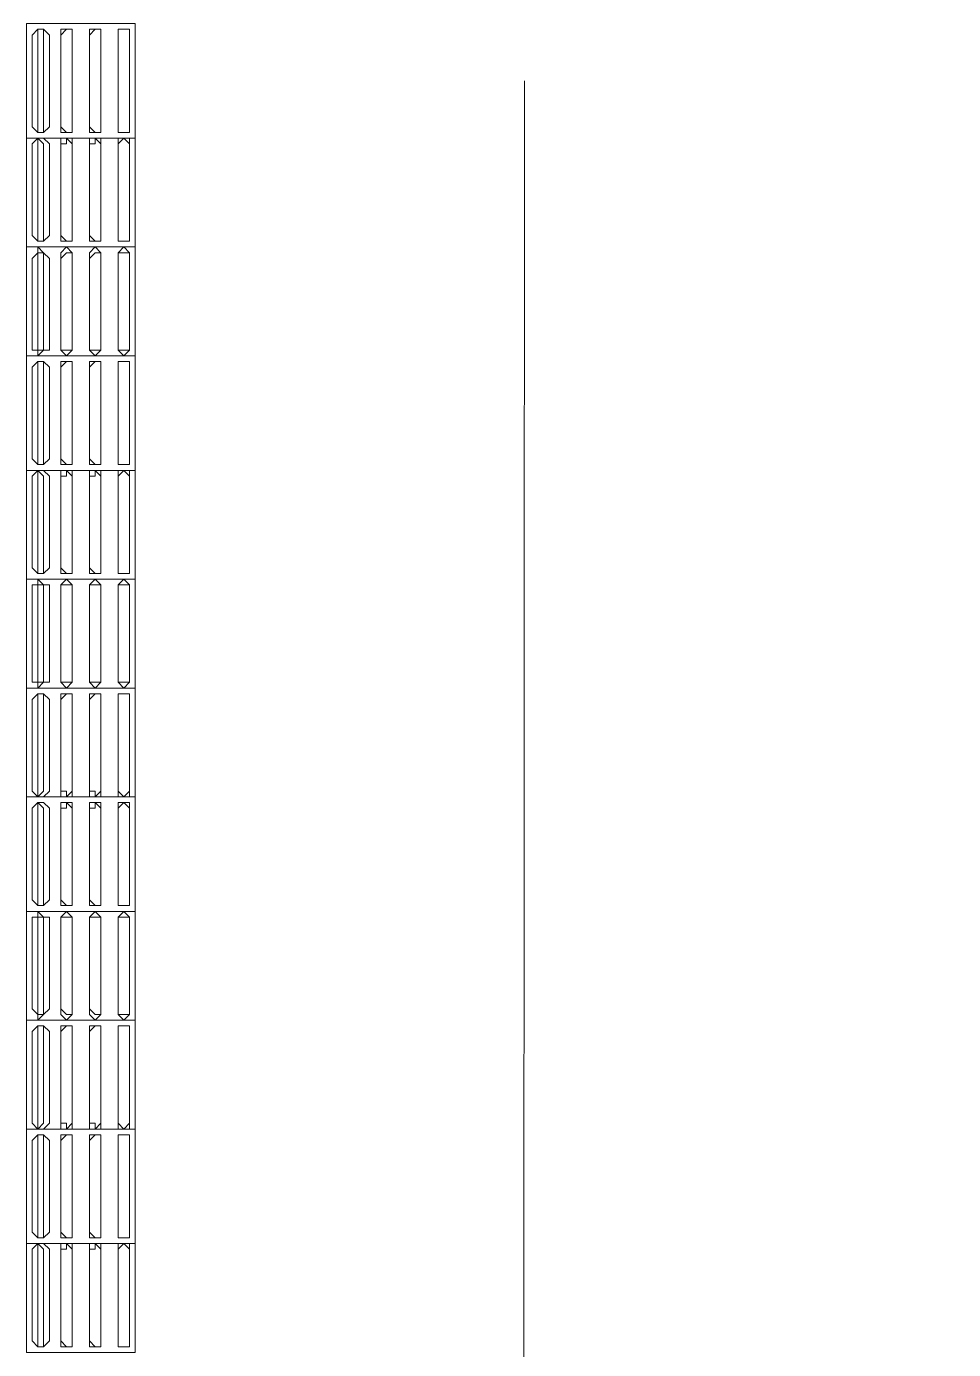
# Model space of a CAD drawing. Header units: millimetres. Extents: x -4011 to 126995, y -1911 to 106700.
# Drawn here: x 90016 to 92532, y 86231 to 89821 of the extents above; entities that cross this region are included whole.
import ezdxf

# ---------------------------------------------------------------- set-up
doc = ezdxf.new("R2010")
doc.units = ezdxf.units.MM
doc.layers.add('PDF_형상', color=7, linetype='Continuous')

msp = doc.modelspace()

# ---------------------------------------------------------------- linework, layer by layer
at = {"layer": 'PDF_형상', "lineweight": 5}
for points in [[(90310.9, 89829), (90310.9, 89518.1), (90015.5, 89518.1), (90015.5, 89829)], [(91367.9, 89673.6), (91352.3, 64927.5), (94367.9, 64927.5), (94367.9, 47098.4)], [(91367.9, 89456), (91367.9, 89658)], [(90310.9, 89518.1), (90310.9, 89222.8), (90015.5, 89222.8), (90015.5, 89518.1)], [(90310.9, 89222.8), (90310.9, 88927.5), (90310.9, 88616.6), (90015.5, 88616.6), (90015.5, 88927.5)], [(90015.5, 89222.8), (90015.5, 88927.5), (90310.9, 88927.5)], [(90310.9, 88616.6), (90310.9, 88321.2), (90310.9, 88025.9), (90015.5, 88025.9), (90015.5, 88321.2)], [(90015.5, 88616.6), (90015.5, 88321.2), (90310.9, 88321.2)], [(90310.9, 88025.9), (90310.9, 87730.6), (90015.5, 87730.6), (90015.5, 88025.9)], [(90310.9, 87730.6), (90310.9, 87419.7), (90015.5, 87419.7), (90015.5, 87730.6)], [(90310.9, 87419.7), (90310.9, 87124.3), (90015.5, 87124.3), (90015.5, 87419.7)], [(90310.9, 87124.3), (90310.9, 86829), (90015.5, 86829), (90015.5, 87124.3)], [(90310.9, 86829), (90310.9, 86518.1), (90310.9, 86222.8), (90015.5, 86222.8), (90015.5, 86518.1)], [(90015.5, 86829), (90015.5, 86518.1), (90310.9, 86518.1)]]:
    msp.add_lwpolyline(points, dxfattribs=at)
for points in [[(90015.5, 89518.1), (90310.9, 89518.1), (90310.9, 89829), (90015.5, 89829)], [(90031.1, 89797.9), (90046.6, 89813.5), (90062.2, 89813.5), (90077.7, 89797.9), (90077.7, 89549.2), (90062.2, 89533.7), (90046.6, 89533.7), (90031.1, 89549.2)], [(90046.6, 89797.9), (90046.6, 89813.5), (90062.2, 89813.5), (90062.2, 89797.9), (90062.2, 89549.2), (90062.2, 89533.7), (90046.6, 89533.7), (90046.6, 89549.2)], [(90108.8, 89797.9), (90124.3, 89813.5), (90139.9, 89813.5), (90139.9, 89797.9), (90139.9, 89813.5), (90124.3, 89813.5), (90108.8, 89813.5)], [(90186.5, 89797.9), (90202.1, 89813.5), (90217.6, 89813.5), (90217.6, 89797.9), (90217.6, 89813.5), (90202.1, 89813.5), (90186.5, 89813.5)], [(90264.2, 89797.9), (90264.2, 89813.5), (90279.8, 89813.5), (90295.3, 89813.5), (90295.3, 89797.9), (90295.3, 89813.5), (90279.8, 89813.5), (90264.2, 89813.5)], [(90139.9, 89549.2), (90139.9, 89533.7), (90124.3, 89533.7), (90108.8, 89549.2), (90108.8, 89797.9), (90108.8, 89549.2), (90108.8, 89533.7), (90124.3, 89533.7), (90139.9, 89533.7), (90139.9, 89549.2), (90139.9, 89797.9)], [(90217.6, 89549.2), (90217.6, 89533.7), (90202.1, 89533.7), (90186.5, 89549.2), (90186.5, 89797.9), (90186.5, 89549.2), (90186.5, 89533.7), (90202.1, 89533.7), (90217.6, 89533.7), (90217.6, 89549.2), (90217.6, 89797.9)], [(90295.3, 89549.2), (90295.3, 89533.7), (90279.8, 89533.7), (90264.2, 89533.7), (90264.2, 89549.2), (90264.2, 89797.9), (90264.2, 89549.2), (90264.2, 89533.7), (90279.8, 89533.7), (90295.3, 89533.7), (90295.3, 89549.2), (90295.3, 89797.9)], [(90015.5, 89222.8), (90310.9, 89222.8), (90310.9, 89518.1), (90015.5, 89518.1)], [(90031.1, 89502.6), (90046.6, 89518.1), (90062.2, 89518.1), (90077.7, 89502.6), (90077.7, 89253.9), (90062.2, 89238.3), (90046.6, 89238.3), (90031.1, 89253.9)], [(90046.6, 89502.6), (90046.6, 89518.1), (90062.2, 89502.6), (90062.2, 89253.9), (90062.2, 89238.3), (90046.6, 89238.3), (90046.6, 89253.9)], [(90108.8, 89502.6), (90124.3, 89502.6), (90124.3, 89518.1), (90139.9, 89502.6), (90139.9, 89518.1), (90124.3, 89518.1), (90108.8, 89518.1)], [(90186.5, 89502.6), (90202.1, 89502.6), (90202.1, 89518.1), (90217.6, 89502.6), (90217.6, 89518.1), (90202.1, 89518.1), (90186.5, 89518.1)], [(90264.2, 89502.6), (90279.8, 89518.1), (90295.3, 89502.6), (90295.3, 89518.1), (90279.8, 89518.1), (90264.2, 89518.1)], [(90139.9, 89253.9), (90139.9, 89238.3), (90124.3, 89238.3), (90108.8, 89253.9), (90108.8, 89502.6), (90108.8, 89253.9), (90108.8, 89238.3), (90124.3, 89238.3), (90139.9, 89238.3), (90139.9, 89253.9), (90139.9, 89502.6)], [(90217.6, 89253.9), (90217.6, 89238.3), (90202.1, 89238.3), (90186.5, 89253.9), (90186.5, 89502.6), (90186.5, 89253.9), (90186.5, 89238.3), (90202.1, 89238.3), (90217.6, 89238.3), (90217.6, 89253.9), (90217.6, 89502.6)], [(90295.3, 89253.9), (90295.3, 89238.3), (90279.8, 89238.3), (90264.2, 89238.3), (90264.2, 89253.9), (90264.2, 89502.6), (90264.2, 89253.9), (90264.2, 89238.3), (90279.8, 89238.3), (90295.3, 89238.3), (90295.3, 89253.9), (90295.3, 89502.6)], [(90015.5, 88927.5), (90310.9, 88927.5), (90310.9, 89222.8), (90015.5, 89222.8)], [(90062.2, 88943), (90046.6, 88943), (90046.6, 88927.5), (90062.2, 88943), (90077.7, 88943), (90077.7, 89191.7), (90062.2, 89207.3), (90046.6, 89222.8), (90046.6, 89207.3), (90031.1, 89191.7), (90031.1, 88943), (90046.6, 88943), (90046.6, 89191.7), (90046.6, 89207.3), (90062.2, 89207.3), (90062.2, 89191.7)], [(90108.8, 89191.7), (90124.3, 89207.3), (90139.9, 89207.3), (90139.9, 89191.7), (90139.9, 89207.3), (90124.3, 89222.8), (90108.8, 89207.3)], [(90186.5, 89191.7), (90202.1, 89207.3), (90217.6, 89207.3), (90217.6, 89191.7), (90217.6, 89207.3), (90202.1, 89222.8), (90186.5, 89207.3)], [(90264.2, 89191.7), (90264.2, 89207.3), (90279.8, 89207.3), (90295.3, 89207.3), (90295.3, 89191.7), (90295.3, 89207.3), (90279.8, 89222.8), (90264.2, 89207.3)], [(90139.9, 88943), (90124.3, 88943), (90108.8, 88943), (90108.8, 89191.7), (90108.8, 88943), (90124.3, 88927.5), (90139.9, 88943), (90139.9, 89191.7)], [(90217.6, 88943), (90202.1, 88943), (90186.5, 88943), (90186.5, 89191.7), (90186.5, 88943), (90202.1, 88927.5), (90217.6, 88943), (90217.6, 89191.7)], [(90295.3, 88943), (90279.8, 88943), (90264.2, 88943), (90264.2, 89191.7), (90264.2, 88943), (90279.8, 88927.5), (90295.3, 88943), (90295.3, 89191.7)], [(90015.5, 88616.6), (90310.9, 88616.6), (90310.9, 88927.5), (90015.5, 88927.5)], [(90031.1, 88896.4), (90046.6, 88911.9), (90062.2, 88911.9), (90077.7, 88896.4), (90077.7, 88647.7), (90062.2, 88632.1), (90046.6, 88632.1), (90031.1, 88647.7)], [(90046.6, 88896.4), (90046.6, 88911.9), (90062.2, 88911.9), (90062.2, 88896.4), (90062.2, 88647.7), (90062.2, 88632.1), (90046.6, 88632.1), (90046.6, 88647.7)], [(90108.8, 88896.4), (90124.3, 88911.9), (90139.9, 88911.9), (90139.9, 88896.4), (90139.9, 88911.9), (90124.3, 88911.9), (90108.8, 88911.9)], [(90186.5, 88896.4), (90202.1, 88911.9), (90217.6, 88911.9), (90217.6, 88896.4), (90217.6, 88911.9), (90202.1, 88911.9), (90186.5, 88911.9)], [(90264.2, 88896.4), (90264.2, 88911.9), (90279.8, 88911.9), (90295.3, 88911.9), (90295.3, 88896.4), (90295.3, 88911.9), (90279.8, 88911.9), (90264.2, 88911.9)], [(90139.9, 88647.7), (90139.9, 88632.1), (90124.3, 88632.1), (90108.8, 88647.7), (90108.8, 88896.4), (90108.8, 88647.7), (90108.8, 88632.1), (90124.3, 88632.1), (90139.9, 88632.1), (90139.9, 88647.7), (90139.9, 88896.4)], [(90217.6, 88647.7), (90217.6, 88632.1), (90202.1, 88632.1), (90186.5, 88647.7), (90186.5, 88896.4), (90186.5, 88647.7), (90186.5, 88632.1), (90202.1, 88632.1), (90217.6, 88632.1), (90217.6, 88647.7), (90217.6, 88896.4)], [(90295.3, 88647.7), (90295.3, 88632.1), (90279.8, 88632.1), (90264.2, 88632.1), (90264.2, 88647.7), (90264.2, 88896.4), (90264.2, 88647.7), (90264.2, 88632.1), (90279.8, 88632.1), (90295.3, 88632.1), (90295.3, 88647.7), (90295.3, 88896.4)], [(90015.5, 88321.2), (90310.9, 88321.2), (90310.9, 88616.6), (90015.5, 88616.6)], [(90031.1, 88601), (90046.6, 88616.6), (90062.2, 88616.6), (90077.7, 88601), (90077.7, 88352.3), (90062.2, 88336.8), (90046.6, 88336.8), (90031.1, 88352.3)], [(90046.6, 88601), (90046.6, 88616.6), (90062.2, 88601), (90062.2, 88352.3), (90062.2, 88336.8), (90046.6, 88336.8), (90046.6, 88352.3)], [(90108.8, 88601), (90124.3, 88601), (90124.3, 88616.6), (90139.9, 88601), (90139.9, 88616.6), (90124.3, 88616.6), (90108.8, 88616.6)], [(90139.9, 88352.3), (90139.9, 88336.8), (90124.3, 88336.8), (90108.8, 88352.3), (90108.8, 88601), (90108.8, 88352.3), (90108.8, 88336.8), (90124.3, 88336.8), (90139.9, 88336.8), (90139.9, 88352.3), (90139.9, 88601)], [(90186.5, 88601), (90202.1, 88601), (90202.1, 88616.6), (90217.6, 88601), (90217.6, 88616.6), (90202.1, 88616.6), (90186.5, 88616.6)], [(90217.6, 88352.3), (90217.6, 88336.8), (90202.1, 88336.8), (90186.5, 88352.3), (90186.5, 88601), (90186.5, 88352.3), (90186.5, 88336.8), (90202.1, 88336.8), (90217.6, 88336.8), (90217.6, 88352.3), (90217.6, 88601)], [(90264.2, 88601), (90279.8, 88616.6), (90295.3, 88601), (90295.3, 88616.6), (90279.8, 88616.6), (90264.2, 88616.6)], [(90295.3, 88352.3), (90295.3, 88336.8), (90279.8, 88336.8), (90264.2, 88336.8), (90264.2, 88352.3), (90264.2, 88601), (90264.2, 88352.3), (90264.2, 88336.8), (90279.8, 88336.8), (90295.3, 88336.8), (90295.3, 88352.3), (90295.3, 88601)], [(90015.5, 88025.9), (90310.9, 88025.9), (90310.9, 88321.2), (90015.5, 88321.2)], [(90062.2, 88041.4), (90046.6, 88041.4), (90046.6, 88025.9), (90062.2, 88041.4), (90077.7, 88041.4), (90077.7, 88305.7), (90062.2, 88305.7), (90046.6, 88321.2), (90046.6, 88305.7), (90031.1, 88305.7), (90031.1, 88041.4), (90046.6, 88041.4), (90046.6, 88305.7), (90062.2, 88305.7)], [(90108.8, 88305.7), (90124.3, 88305.7), (90139.9, 88305.7), (90124.3, 88321.2)], [(90139.9, 88041.4), (90124.3, 88041.4), (90108.8, 88041.4), (90108.8, 88305.7), (90108.8, 88041.4), (90124.3, 88025.9), (90139.9, 88041.4), (90139.9, 88305.7)], [(90186.5, 88305.7), (90202.1, 88305.7), (90217.6, 88305.7), (90202.1, 88321.2)], [(90217.6, 88041.4), (90202.1, 88041.4), (90186.5, 88041.4), (90186.5, 88305.7), (90186.5, 88041.4), (90202.1, 88025.9), (90217.6, 88041.4), (90217.6, 88305.7)], [(90264.2, 88305.7), (90279.8, 88305.7), (90295.3, 88305.7), (90279.8, 88321.2)], [(90295.3, 88041.4), (90279.8, 88041.4), (90264.2, 88041.4), (90264.2, 88305.7), (90264.2, 88041.4), (90279.8, 88025.9), (90295.3, 88041.4), (90295.3, 88305.7)], [(90015.5, 87730.6), (90310.9, 87730.6), (90310.9, 88025.9), (90015.5, 88025.9)], [(90031.1, 87994.8), (90046.6, 88010.4), (90062.2, 88010.4), (90077.7, 87994.8), (90077.7, 87746.1), (90062.2, 87730.6), (90046.6, 87730.6), (90031.1, 87746.1)], [(90046.6, 87994.8), (90046.6, 88010.4), (90062.2, 88010.4), (90062.2, 87994.8), (90062.2, 87746.1), (90046.6, 87730.6), (90046.6, 87746.1)], [(90108.8, 87994.8), (90124.3, 88010.4), (90139.9, 88010.4), (90139.9, 87994.8), (90139.9, 88010.4), (90124.3, 88010.4), (90108.8, 88010.4)], [(90186.5, 87994.8), (90202.1, 88010.4), (90217.6, 88010.4), (90217.6, 87994.8), (90217.6, 88010.4), (90202.1, 88010.4), (90186.5, 88010.4)], [(90264.2, 87994.8), (90264.2, 88010.4), (90279.8, 88010.4), (90295.3, 88010.4), (90295.3, 87994.8), (90295.3, 88010.4), (90279.8, 88010.4), (90264.2, 88010.4)], [(90139.9, 87746.1), (90124.3, 87730.6), (90124.3, 87746.1), (90108.8, 87746.1), (90108.8, 87994.8), (90108.8, 87746.1), (90108.8, 87730.6), (90124.3, 87730.6), (90139.9, 87730.6), (90139.9, 87746.1), (90139.9, 87994.8)], [(90217.6, 87746.1), (90202.1, 87730.6), (90202.1, 87746.1), (90186.5, 87746.1), (90186.5, 87994.8), (90186.5, 87746.1), (90186.5, 87730.6), (90202.1, 87730.6), (90217.6, 87730.6), (90217.6, 87746.1), (90217.6, 87994.8)], [(90295.3, 87746.1), (90279.8, 87730.6), (90264.2, 87746.1), (90264.2, 87994.8), (90264.2, 87746.1), (90264.2, 87730.6), (90279.8, 87730.6), (90295.3, 87730.6), (90295.3, 87746.1), (90295.3, 87994.8)], [(90015.5, 87419.7), (90310.9, 87419.7), (90310.9, 87730.6), (90015.5, 87730.6)], [(90031.1, 87699.5), (90046.6, 87715), (90062.2, 87715), (90077.7, 87699.5), (90077.7, 87450.8), (90062.2, 87435.2), (90046.6, 87435.2), (90031.1, 87450.8)], [(90046.6, 87699.5), (90046.6, 87715), (90062.2, 87699.5), (90062.2, 87450.8), (90062.2, 87435.2), (90046.6, 87435.2), (90046.6, 87450.8)], [(90108.8, 87699.5), (90124.3, 87699.5), (90124.3, 87715), (90139.9, 87699.5), (90139.9, 87715), (90124.3, 87715), (90108.8, 87715)], [(90139.9, 87450.8), (90139.9, 87435.2), (90124.3, 87435.2), (90108.8, 87450.8), (90108.8, 87699.5), (90108.8, 87450.8), (90108.8, 87435.2), (90124.3, 87435.2), (90139.9, 87435.2), (90139.9, 87450.8), (90139.9, 87699.5)], [(90186.5, 87699.5), (90202.1, 87699.5), (90202.1, 87715), (90217.6, 87699.5), (90217.6, 87715), (90202.1, 87715), (90186.5, 87715)], [(90217.6, 87450.8), (90217.6, 87435.2), (90202.1, 87435.2), (90186.5, 87450.8), (90186.5, 87699.5), (90186.5, 87450.8), (90186.5, 87435.2), (90202.1, 87435.2), (90217.6, 87435.2), (90217.6, 87450.8), (90217.6, 87699.5)], [(90264.2, 87699.5), (90279.8, 87715), (90295.3, 87699.5), (90295.3, 87715), (90279.8, 87715), (90264.2, 87715)], [(90295.3, 87450.8), (90295.3, 87435.2), (90279.8, 87435.2), (90264.2, 87435.2), (90264.2, 87450.8), (90264.2, 87699.5), (90264.2, 87450.8), (90264.2, 87435.2), (90279.8, 87435.2), (90295.3, 87435.2), (90295.3, 87450.8), (90295.3, 87699.5)], [(90015.5, 87124.3), (90310.9, 87124.3), (90310.9, 87419.7), (90015.5, 87419.7)], [(90031.1, 87404.1), (90046.6, 87404.1), (90046.6, 87419.7), (90062.2, 87404.1), (90077.7, 87404.1), (90077.7, 87155.4), (90062.2, 87139.9), (90046.6, 87124.3), (90046.6, 87139.9), (90031.1, 87155.4)], [(90046.6, 87404.1), (90062.2, 87404.1), (90062.2, 87155.4), (90062.2, 87139.9), (90046.6, 87139.9), (90046.6, 87155.4)], [(90108.8, 87404.1), (90124.3, 87404.1), (90139.9, 87404.1), (90124.3, 87419.7)], [(90139.9, 87155.4), (90139.9, 87139.9), (90124.3, 87139.9), (90108.8, 87155.4), (90108.8, 87404.1), (90108.8, 87155.4), (90108.8, 87139.9), (90124.3, 87124.3), (90139.9, 87139.9), (90139.9, 87155.4), (90139.9, 87404.1)], [(90186.5, 87404.1), (90202.1, 87404.1), (90217.6, 87404.1), (90202.1, 87419.7)], [(90217.6, 87155.4), (90217.6, 87139.9), (90202.1, 87139.9), (90186.5, 87155.4), (90186.5, 87404.1), (90186.5, 87155.4), (90186.5, 87139.9), (90202.1, 87124.3), (90217.6, 87139.9), (90217.6, 87155.4), (90217.6, 87404.1)], [(90264.2, 87404.1), (90279.8, 87404.1), (90295.3, 87404.1), (90279.8, 87419.7)], [(90295.3, 87155.4), (90295.3, 87139.9), (90279.8, 87139.9), (90264.2, 87139.9), (90264.2, 87155.4), (90264.2, 87404.1), (90264.2, 87155.4), (90264.2, 87139.9), (90279.8, 87124.3), (90295.3, 87139.9), (90295.3, 87155.4), (90295.3, 87404.1)], [(90015.5, 86829), (90310.9, 86829), (90310.9, 87124.3), (90015.5, 87124.3)], [(90031.1, 87093.3), (90046.6, 87108.8), (90062.2, 87108.8), (90077.7, 87093.3), (90077.7, 86844.6), (90062.2, 86829), (90046.6, 86829), (90031.1, 86844.6)], [(90046.6, 87093.3), (90046.6, 87108.8), (90062.2, 87108.8), (90062.2, 87093.3), (90062.2, 86844.6), (90046.6, 86829), (90046.6, 86844.6)], [(90108.8, 87093.3), (90124.3, 87108.8), (90139.9, 87108.8), (90139.9, 87093.3), (90139.9, 87108.8), (90124.3, 87108.8), (90108.8, 87108.8)], [(90139.9, 86844.6), (90124.3, 86829), (90124.3, 86844.6), (90108.8, 86844.6), (90108.8, 87093.3), (90108.8, 86844.6), (90108.8, 86829), (90124.3, 86829), (90139.9, 86829), (90139.9, 86844.6), (90139.9, 87093.3)], [(90186.5, 87093.3), (90202.1, 87108.8), (90217.6, 87108.8), (90217.6, 87093.3), (90217.6, 87108.8), (90202.1, 87108.8), (90186.5, 87108.8)], [(90217.6, 86844.6), (90202.1, 86829), (90202.1, 86844.6), (90186.5, 86844.6), (90186.5, 87093.3), (90186.5, 86844.6), (90186.5, 86829), (90202.1, 86829), (90217.6, 86829), (90217.6, 86844.6), (90217.6, 87093.3)], [(90264.2, 87093.3), (90264.2, 87108.8), (90279.8, 87108.8), (90295.3, 87108.8), (90295.3, 87093.3), (90295.3, 87108.8), (90279.8, 87108.8), (90264.2, 87108.8)], [(90295.3, 86844.6), (90279.8, 86829), (90264.2, 86844.6), (90264.2, 87093.3), (90264.2, 86844.6), (90264.2, 86829), (90279.8, 86829), (90295.3, 86829), (90295.3, 86844.6), (90295.3, 87093.3)], [(90015.5, 86518.1), (90310.9, 86518.1), (90310.9, 86829), (90015.5, 86829)], [(90031.1, 86797.9), (90046.6, 86813.5), (90062.2, 86813.5), (90077.7, 86797.9), (90077.7, 86549.2), (90062.2, 86533.7), (90046.6, 86533.7), (90031.1, 86549.2)], [(90046.6, 86797.9), (90046.6, 86813.5), (90062.2, 86813.5), (90062.2, 86797.9), (90062.2, 86549.2), (90062.2, 86533.7), (90046.6, 86533.7), (90046.6, 86549.2)], [(90108.8, 86797.9), (90124.3, 86813.5), (90139.9, 86813.5), (90139.9, 86797.9), (90139.9, 86813.5), (90124.3, 86813.5), (90108.8, 86813.5)], [(90139.9, 86549.2), (90139.9, 86533.7), (90124.3, 86533.7), (90108.8, 86549.2), (90108.8, 86797.9), (90108.8, 86549.2), (90108.8, 86533.7), (90124.3, 86533.7), (90139.9, 86533.7), (90139.9, 86549.2), (90139.9, 86797.9)], [(90186.5, 86797.9), (90202.1, 86813.5), (90217.6, 86813.5), (90217.6, 86797.9), (90217.6, 86813.5), (90202.1, 86813.5), (90186.5, 86813.5)], [(90217.6, 86549.2), (90217.6, 86533.7), (90202.1, 86533.7), (90186.5, 86549.2), (90186.5, 86797.9), (90186.5, 86549.2), (90186.5, 86533.7), (90202.1, 86533.7), (90217.6, 86533.7), (90217.6, 86549.2), (90217.6, 86797.9)], [(90264.2, 86797.9), (90264.2, 86813.5), (90279.8, 86813.5), (90295.3, 86813.5), (90295.3, 86797.9), (90295.3, 86813.5), (90279.8, 86813.5), (90264.2, 86813.5)], [(90295.3, 86549.2), (90295.3, 86533.7), (90279.8, 86533.7), (90264.2, 86533.7), (90264.2, 86549.2), (90264.2, 86797.9), (90264.2, 86549.2), (90264.2, 86533.7), (90279.8, 86533.7), (90295.3, 86533.7), (90295.3, 86549.2), (90295.3, 86797.9)], [(90015.5, 86222.8), (90310.9, 86222.8), (90310.9, 86518.1), (90015.5, 86518.1)], [(90031.1, 86502.6), (90046.6, 86518.1), (90062.2, 86518.1), (90077.7, 86502.6), (90077.7, 86253.9), (90062.2, 86238.3), (90046.6, 86238.3), (90031.1, 86253.9)], [(90046.6, 86502.6), (90046.6, 86518.1), (90062.2, 86502.6), (90062.2, 86253.9), (90062.2, 86238.3), (90046.6, 86238.3), (90046.6, 86253.9)], [(90108.8, 86502.6), (90124.3, 86502.6), (90124.3, 86518.1), (90139.9, 86502.6), (90139.9, 86518.1), (90124.3, 86518.1), (90108.8, 86518.1)], [(90139.9, 86253.9), (90139.9, 86238.3), (90124.3, 86238.3), (90108.8, 86253.9), (90108.8, 86502.6), (90108.8, 86253.9), (90108.8, 86238.3), (90124.3, 86238.3), (90139.9, 86238.3), (90139.9, 86253.9), (90139.9, 86502.6)], [(90186.5, 86502.6), (90202.1, 86502.6), (90202.1, 86518.1), (90217.6, 86502.6), (90217.6, 86518.1), (90202.1, 86518.1), (90186.5, 86518.1)], [(90217.6, 86253.9), (90217.6, 86238.3), (90202.1, 86238.3), (90186.5, 86253.9), (90186.5, 86502.6), (90186.5, 86253.9), (90186.5, 86238.3), (90202.1, 86238.3), (90217.6, 86238.3), (90217.6, 86253.9), (90217.6, 86502.6)], [(90264.2, 86502.6), (90279.8, 86518.1), (90295.3, 86502.6), (90295.3, 86518.1), (90279.8, 86518.1), (90264.2, 86518.1)], [(90295.3, 86253.9), (90295.3, 86238.3), (90279.8, 86238.3), (90264.2, 86238.3), (90264.2, 86253.9), (90264.2, 86502.6), (90264.2, 86253.9), (90264.2, 86238.3), (90279.8, 86238.3), (90295.3, 86238.3), (90295.3, 86253.9), (90295.3, 86502.6)]]:
    msp.add_lwpolyline(points, close=True, dxfattribs=at)

doc.saveas('drawing.dxf')
